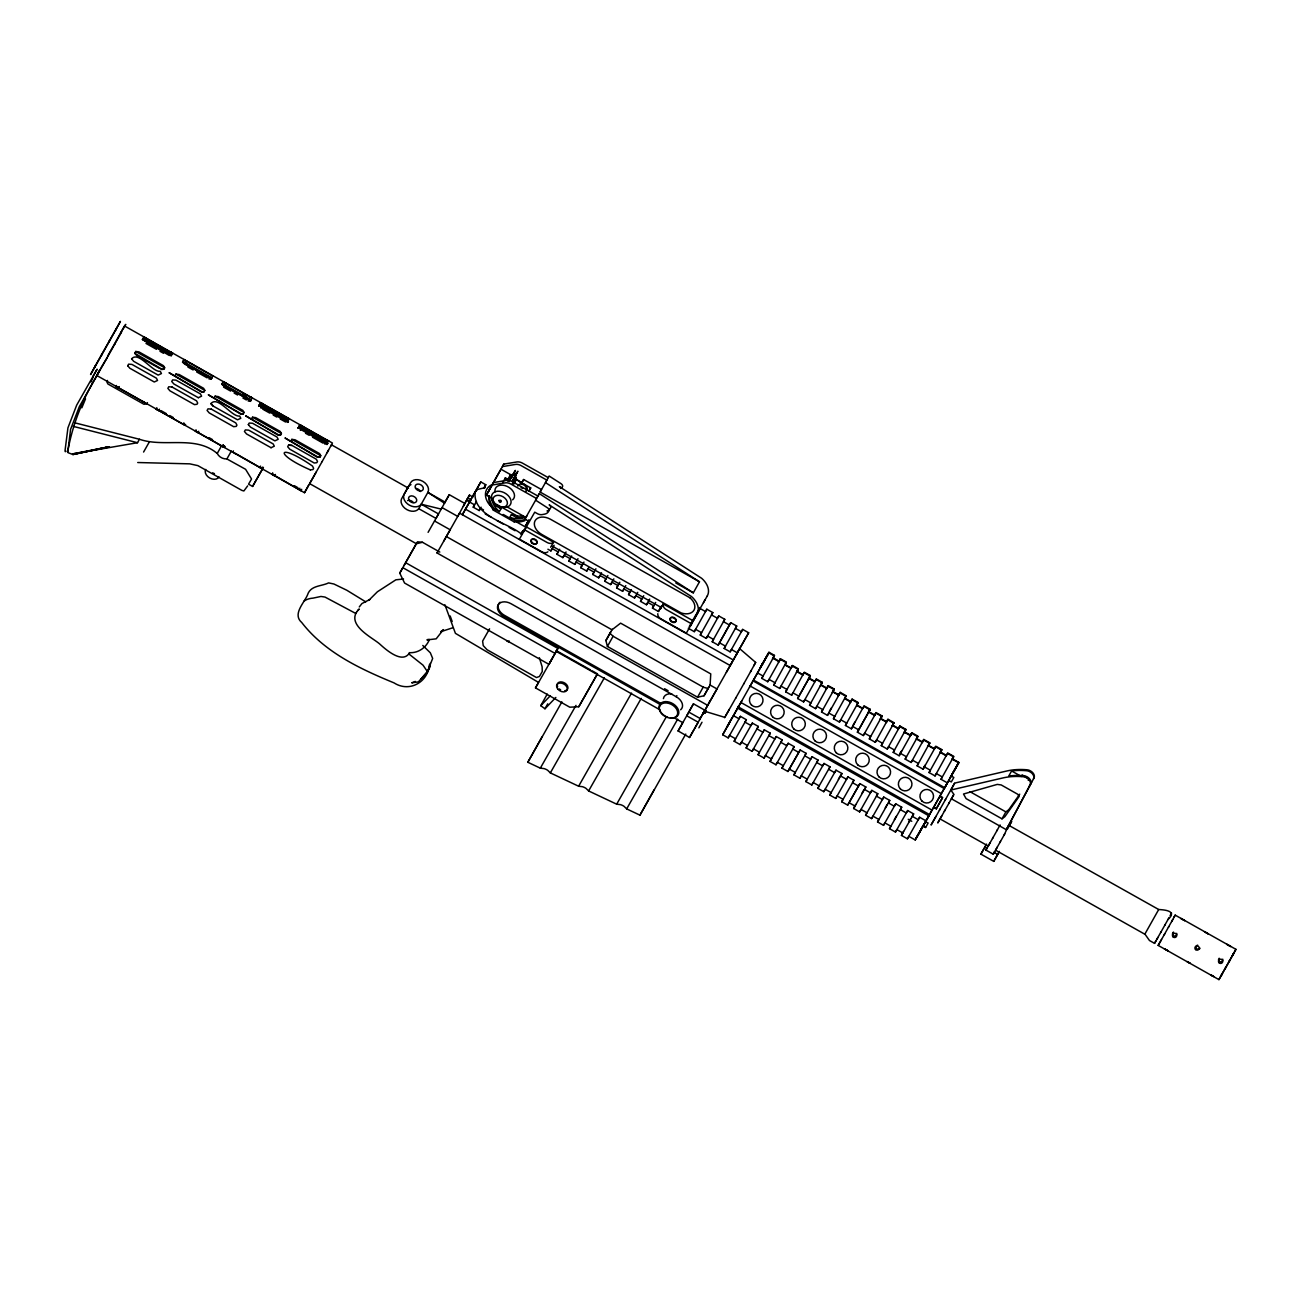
<?xml version="1.0" encoding="UTF-8"?>
<svg xmlns="http://www.w3.org/2000/svg" width="1301" height="1301" viewBox="0 0 1301 1301"><rect width="100%" height="100%" fill="white"/><g stroke="black" fill="none" stroke-linecap="round" stroke-linejoin="round"><path stroke-width="1.5" d="M67.798 452.081L70.579 429.379L79.312 406.676L106.958 358.003L101.136 367.598M67.815 451.138C72.531 424.484 82.76 398.984 96.762 375.745M429.314 664.844C428.029 682.179 409.392 692.783 394.057 682.895C360.019 668.877 324.778 652.338 301.751 622.529C292.221 614.3 303.979 603.16 307.475 595.012C310.451 585.271 321.249 586.491 328.6 582.897L333.902 584.003L346.798 590.247L365.744 601.859M702.003 722.25L698.865 727.828M322.144 461.546L304.515 492.705L96.632 375.404M96.99 375.42L100.21 369.224L96.567 375.615M119.318 386.576L118.586 387.942L115.968 386.446L144.915 402.725L143.094 401.635M146.46 338.39L143.809 336.943L170.821 352.457L169.813 354.246L171.26 355.986L170.285 353.449L145.793 339.659L142.882 338.683L142.427 339.496L169.179 355.417L171.716 355.173M170.886 352.278L172.74 353.238L172.041 354.506M185.588 424.386L185.067 425.329L156.12 409.051L158.738 410.563L159.47 409.181M172.074 387.048L196.549 400.838L197.703 403.082L197.02 404.286L194.434 404.611L169.943 390.82L167.862 388.365L168.772 386.755L172.09 387.015M183.262 360.816L183.961 359.548L212.827 376.07M186.498 361.288L183.961 359.548L186.563 361.109L185.88 362.329M185.149 425.118L183.327 424.061M198.305 397.732L201.59 396.171L200.435 393.927L175.96 380.136L172.643 379.908L171.732 381.486L173.83 383.941L198.321 397.699M210.973 403.586C217.983 395.195 231.757 417.296 239.66 416.044L240.799 418.288L237.53 419.816L213.071 406.01L210.973 403.586L213.071 406.01M211.315 409.132L235.79 422.923L236.945 425.134L236.245 426.386L233.66 426.695L209.201 412.889L207.103 410.433L207.997 408.839L211.315 409.099M222.536 382.868L223.203 381.632L252.052 398.155L250.312 396.87M235.335 453.691L232.798 451.951M233.399 450.894L232.716 452.179M259.924 403.863L260.558 402.676L263.209 404.123L262.477 405.457M235.448 453.399L261.664 468.458L259.924 467.189M271.015 447.739L274.3 446.178L273.161 443.934L248.686 430.143L245.352 429.915L244.458 431.493L246.539 433.949L271.031 447.707M263.16 404.237L289.489 418.987L287.635 418.011L286.952 419.231L288.009 421.719M275.405 474.458L274.674 475.841L272.055 474.328L272.755 473.011M288.562 445.186L291.896 445.414L316.354 459.237L317.509 461.481L316.826 462.684L314.24 463.01L289.765 449.187L287.684 446.747L288.578 445.153L291.896 445.414M299.897 424.825L302.466 426.468L299.88 424.874L299.214 426.045L299.88 424.874L326.909 440.34M310.354 469.889L312.956 469.563L313.639 468.327L312.5 466.083C278.398 442.177 272.169 453.317 310.354 469.889L310.37 469.856M304.515 492.705L308.613 485.208M327.348 443.869L325.901 442.145L326.974 440.161L328.828 441.137M472.897 497.08L469.498 495.079L457.708 516.399L442.08 507.601L428.094 532.353M732.073 662.209L704.914 710.248L693.466 703.808L686.749 715.794L698.198 722.234L689.53 737.488L678.114 730.951L682.765 722.64L673.934 717.68M689.53 737.488L693.791 729.991M716.981 689.026L704.41 711.175L724.722 717.339M731.552 718.835L741.798 700.914M739.586 648.581L755.653 662.42L750.498 671.788M760.516 667.559L763.085 662.843L749.539 687.156M933.565 820.589L931.077 825.013L935.939 816.426M954.479 783.365L945.063 800.261M997.33 847.016L993.265 854.204L985.93 850.09L987.296 847.569L986.857 848.35L984.841 847.211L986.548 844.154M993.265 854.204L994.615 851.7L994.175 852.48L997.688 854.448L999.396 851.391M1009.348 825.631L1158.703 909.513C1164.899 909.854 1177.584 910.96 1168.005 919.482M1144.88 934.037L1149.466 940.509L1154.54 943.355L1157.89 937.436M1158.703 909.513L1144.815 934.216L995.541 850.155M1154.54 943.355L1156.101 940.574M1229.868 960.057L1218.939 979.62L1158.166 945.404L1159.744 942.607M1232.405 955.747L1235.95 949.34L1175.177 915.123L1171.632 921.531M1218.939 979.62L1222.485 973.213M1220.566 976.661L1222.306 973.701M81.833 407.831L85.508 398.87M90.989 382.006L93.363 376.526M409.587 652.663C402.741 664.616 385.665 649.459 380.071 644.32C373.436 638.124 347.481 626.09 356.799 611.665M409.636 652.582L408.953 654.013L423.02 665.169L427.46 671.674L418.402 681.87L411.734 682.846L415.344 681.415M936.281 808.799L942.444 797.838L939.842 796.375L933.663 807.336L936.281 808.799L942.623 797.48L940.021 796.017L948.705 780.47L951.226 775.981L953.828 777.461L951.307 781.934L948.705 780.47M426.777 673.511L430.273 666.34L430.159 663.396M737.813 651.866L748.66 632.774L742.692 629.408L741.375 631.733L735.39 628.367L736.708 626.041L730.739 622.675L718.185 645.101L712.216 641.735L724.771 619.309L718.786 615.958L717.469 618.268L711.501 614.901L712.818 612.592L706.833 609.226L705.516 611.551L699.548 608.185M330.682 446.243L331.446 444.796L408.481 488.168M1030.262 784.519L1006.323 829.713L1033.97 777.998A6.505 4.488 29.2 0 0 1032.848 772.778A6.505 4.488 29.2 0 0 1026.733 769.769A67.782 46.738 29.2 0 0 1006.405 771.086L954.723 783.088L950.852 790.032L953.909 794.407L951.421 798.798M316.208 472.052L309.638 483.63L416.401 543.737L422.483 542.289L439.819 552.063M463.335 506.317L464.88 503.487L449.268 494.689L441.202 509.114L421.248 504.219A9.92 7.188 29.6 0 1 409.392 505.178A9.92 7.188 29.6 0 1 404.009 494.51L410.612 482.687A9.888 7.172 29.6 0 1 422.727 481.289A9.888 7.172 29.6 0 1 427.866 492.396L444.503 503.211L445.105 502.105L427.866 492.396L418.727 508.675A9.92 7.188 29.6 0 1 406.855 509.618A9.92 7.188 29.6 0 1 401.489 498.966L408.091 487.143A9.888 7.172 29.6 0 1 410.986 484.655M703.565 712.363L704.264 711.175M523.49 531.946L523.961 531.052M550.648 547.233L551.12 546.339M660.81 608.104L660.339 608.998L661.77 606.429M690.88 625.049L690.408 625.927L692.571 622.089M466.392 507.585L465.514 509.179L733.374 660.014L734.252 658.42M704.459 710.915L702.816 713.956L703.288 713.159M737.781 707.598L738.724 705.858L737.114 708.72M754.434 678.488L753.572 680.081L944.737 787.723L945.616 786.146M95.445 365.662L90.566 374.525L95.184 366.41M115.545 330.243L120.424 321.38L115.805 329.495M114.195 344.456L124.473 325.949L332.422 443.039L327.088 452.683M142.882 338.683L142.427 339.512L169.813 354.246M209.331 378.022L208.876 378.835L211.071 379.225L211.868 377.794L183.034 361.304L182.579 362.133L184.856 364.247L211.526 378.428M248.572 400.123L248.117 400.919L250.296 401.326L251.109 399.879L222.276 383.388L221.804 384.218L224.081 386.332L250.751 400.513M259.631 404.432L258.72 406.058L259.631 404.432L262.542 405.392L287.033 419.182L288.464 420.922L287.651 422.353L288.464 420.922M298.97 426.582L298.059 428.208L298.97 426.582L301.881 427.557L326.372 441.332L327.803 443.072L326.99 444.503L327.803 443.072M356.734 611.779L359.255 609.031L357.612 610.494M739.407 649.02L726.365 672.373M939.533 819.679L937.761 822.964L941.826 815.776M1007.429 829.079L1011.69 821.403L1009.316 825.566M101.641 448.227L72.563 453.919L137.516 442.714L139.435 439.266C164.609 447.934 195.183 434.745 217.348 453.577A7.627 5.513 29.6 0 0 226.748 458.863L245.596 469.303L251.548 479.012L248.556 484.167L252.589 486.444L263.42 467.368M252.589 486.444L262.151 469.498M359.287 606.933L361.938 603.55L369.484 599.663M405.636 562.699L557.918 648.435L548.924 664.323L404.578 583.043L399.749 573.139L416.613 543.021M707.695 705.37L437.055 552.974L438.095 551.087M483.907 488.103L485.793 484.753L480.801 481.939L462.343 514.708L469.563 502.056M483.517 509.911L480.524 508.219L479.207 510.545L473.239 507.179L476.426 501.503M492.087 498.429L486.346 495.193L500.934 469.206L510.529 474.605L507.227 480.492L504.69 479.077L505.39 477.841L507.91 479.272L507.227 480.492M548.241 477.63L522.53 463.156A7.318 5.041 29.2 0 0 516.806 461.969L503.796 464.115L502.414 466.604L515.424 464.441A7.318 5.041 29.2 0 1 521.148 465.628L546.859 480.118L540.11 492.038L699.483 581.791L693.319 592.833L675.804 582.962M479.207 510.545L481.077 507.195M502.82 482.427L505.39 477.841M507.91 481.159L511.472 474.784C515.18 474.8 516.969 465.774 513.635 473.629M512.122 481.435L517.879 471.222L515.83 474.881M515.342 475.792L516.464 473.743M512.334 483.647L515.895 477.272L514.789 476.654M513.814 484.102L516.481 479.321L515.895 477.272M429.46 639.409C426.484 647.215 418.792 652.874 410.368 652.695M540.11 492.038L541.492 489.566L523.636 479.516L521.75 482.882L530.71 487.924L528.97 491.046L530.71 487.924M516.351 521.864L525.051 526.759L528.304 521.018L524.905 519.099L525.832 517.44L507.585 507.162M693.319 592.833L539.297 493.632L535.638 500.202L547.51 507.845A3.22 2.212 29.2 0 1 549.185 510.399L548.567 511.472A10.05 6.928 29.2 0 1 544.436 514.171L542.208 514.594A6.147 4.228 29.2 0 1 537.28 513.602L534.744 512.171L519.408 539.183L541.85 551.819A5.464 3.952 29.6 0 0 547.884 551.835M525.051 526.759L528.905 519.847M522.904 530.743L521.034 534.093L522.351 531.767M526.645 524.043L528.515 520.693M485.24 487.631L477.678 489.404L475.109 492.054C472.686 516.09 507.569 522.53 521.506 534.077L523.344 530.792M527.133 523.994L529.1 520.465M524.693 529.865L526.352 526.889L553.51 542.192L551.51 545.704L661.201 607.469L663.201 603.957L693.287 620.886L697.108 614.153A19.092 13.156 29.2 0 0 691.498 596.557L549.168 504.869A3.22 2.212 29.2 0 1 550.843 507.423L550.225 508.496A10.05 6.928 29.2 0 1 549.786 509.146M547.916 549.233L550.908 550.908L554.096 545.249M661.64 605.794L658.452 611.47L652.468 608.104L653.785 605.778L647.817 602.412L646.499 604.737L640.515 601.371L641.832 599.045L635.864 595.695L634.546 598.005L628.578 594.638L629.895 592.329L623.911 588.963L622.594 591.288L616.625 587.922L617.942 585.596L611.974 582.23L610.657 584.556L604.672 581.189L605.99 578.864L600.021 575.497L598.704 577.823L592.719 574.457L594.037 572.147L588.068 568.781L586.751 571.09L580.783 567.74L582.1 565.415L576.115 562.048L574.798 564.374L568.83 561.007L570.147 558.682L564.179 555.316L562.861 557.641L556.877 554.275L559.69 549.25M562.861 557.641L566.049 551.966M568.83 561.007L571.643 555.982M574.798 564.374L577.986 558.698M580.783 567.74L583.97 562.065M586.751 571.09L588.621 567.74M592.719 574.457L595.923 568.797M592.231 670.877L597.484 673.837L578.782 706.752L569.757 707.191L535.492 687.887L537.833 683.708M548.924 664.323L552.47 657.997M598.704 577.823L601.501 572.798M604.672 581.189L607.86 575.514M555.852 697.45L544.973 708.769L540.761 705.679L547.217 694.116M610.657 584.556L613.844 578.88M544.973 708.769L547.737 703.808M616.625 587.922L619.813 582.246M622.594 591.288L625.781 585.613M685.773 734.057L639.946 815.158L626.675 808.897L624.073 806.344A9.432 6.798 21 0 0 620.447 804.636L616.674 804.181L588.621 790.943L586.019 788.39A9.432 6.798 21 0 0 582.393 786.682L578.62 786.227L550.339 772.892L547.737 770.338A9.432 6.798 21 0 0 544.094 768.615L540.322 768.159L527.832 762.272L541.948 737.016M628.578 594.638L631.375 589.613M710.379 684.489L704.02 695.775L697.547 697.206L607.404 646.451L605.908 640.531L610.657 632.075M607.404 646.451L613.096 636.27L703.451 687.27L708.102 688.489L708.769 687.318M634.546 598.005L637.734 592.345M578.782 706.752L596.883 674.845M640.515 601.371L643.719 595.695M646.499 604.737L649.687 599.062M652.468 608.104L655.655 602.428M658.452 611.47L661.25 606.445M689.254 626.61L696.181 614.235M696.734 613.21L699.922 607.534M657.802 613.73A5.464 3.952 29.6 0 0 660.973 618.902L686.326 633.18L700.166 608.478L697.531 613.145M703.467 602.639L705.126 599.68M688.31 628.285L694.295 631.652L706.833 609.226M712.216 641.735L713.533 639.425L707.565 636.059L706.248 638.384L700.263 635.018L712.818 612.592M706.248 638.384L718.786 615.958M680.634 709.777A10.603 7.302 29.2 0 0 676.26 696.767L676.878 695.645M718.185 645.101L730.739 622.675M437.055 552.974L459.562 513.147L730.203 665.543L737.423 652.874L731.455 649.508L730.137 651.834L724.169 648.467L736.708 626.041M697.547 697.206L703.239 687.042M704.02 695.775L708.102 688.489M730.137 651.834L742.692 629.408M639.946 815.158L654.045 789.902M703.939 711.663L700.54 717.924M704.914 710.248L699.531 719.795M708.606 703.467L710.33 700.361M735.797 655.525L748.66 632.774M728.186 737.862L729.552 735.407L735.537 738.773L734.171 741.228L740.139 744.595L741.505 742.139L747.49 745.506L746.124 747.945L752.092 751.311L753.458 748.872L759.426 752.238L758.06 754.678L764.045 758.044L765.411 755.605L771.379 758.955L770.013 761.41L775.981 764.777L777.347 762.321L783.332 765.687L781.966 768.143L787.934 771.493L789.3 769.054L795.285 772.42L793.919 774.859L799.887 778.226L801.253 775.786L807.222 779.153L805.856 781.592L811.84 784.958L813.206 782.503L819.175 785.869L817.809 788.325L823.777 791.691L825.143 789.235L831.128 792.602L829.762 795.041L835.73 798.407L837.096 795.968L843.081 799.334L841.714 801.774L847.683 805.14L849.049 802.701L855.017 806.051L853.651 808.506L859.636 811.873L861.002 809.417L866.97 812.783L865.604 815.239L871.572 818.589L872.938 816.15L878.923 819.516L877.557 821.956L883.525 825.322L884.891 822.882L890.876 826.249L889.51 828.688L895.478 832.055L896.844 829.599L902.813 832.965L901.447 835.421L907.431 838.787L908.797 836.332L915.253 839.974L926.084 820.898L919.628 817.272L918.262 819.711L912.277 816.345L913.644 813.906L907.675 810.539L906.309 812.979L900.341 809.612L901.707 807.173L895.722 803.807L894.356 806.262L888.388 802.896L889.754 800.44L883.786 797.074L882.42 799.53L876.435 796.163L877.801 793.724L871.833 790.357L870.467 792.797L864.482 789.431L865.848 786.991L859.88 783.625L858.514 786.064L852.545 782.714L853.911 780.258L847.927 776.892L846.561 779.348L840.592 775.981L841.958 773.526L835.99 770.176L834.624 772.615L828.639 769.249L830.005 766.809L824.037 763.443L822.671 765.882L816.686 762.516L818.053 760.077L812.084 756.71L810.718 759.166L804.75 755.8L806.116 753.344L800.131 749.978L798.765 752.433L792.797 749.067L794.163 746.628L788.195 743.261L786.829 745.701L780.844 742.334L782.21 739.895L776.242 736.529L774.876 738.968L768.891 735.618L770.257 733.162L764.289 729.796L762.923 732.252L756.954 728.885L758.32 726.43L752.336 723.08L750.97 725.519L745.001 722.153L746.367 719.713L740.399 716.347L728.186 737.862L722.705 734.772L731.878 718.022M722.705 734.772L768.842 652.842L774.339 655.932L761.784 678.358L767.753 681.724L769.07 679.398L775.054 682.765L773.737 685.09L779.706 688.457L781.023 686.131L786.991 689.497L785.674 691.823L791.659 695.189L792.976 692.864L798.944 696.23L810.181 676.113L804.197 672.747L802.88 675.073L796.911 671.706M773.737 685.09L786.389 662.095L780.421 658.745L779.055 661.184L773.087 657.818L774.453 655.379L768.956 652.289L761.979 664.746M740.399 716.347L739.033 718.786L733.536 715.696M767.753 681.724L780.307 659.298L786.276 662.664L784.958 664.99L790.943 668.34L792.26 666.031L798.229 669.397L785.674 691.823M779.706 688.457L792.26 666.031M785.023 664.551L791.008 667.917L792.374 665.462L798.342 668.828L796.976 671.283L802.961 674.634M791.659 695.189L804.327 672.194L810.295 675.561L808.929 678L814.898 681.366L816.264 678.927L822.248 682.293L809.58 705.272L815.548 708.638L816.865 706.313L822.85 709.679L821.533 712.005L827.501 715.371L828.818 713.046L834.787 716.412L833.469 718.737L839.454 722.088L840.771 719.778L846.74 723.145L845.422 725.454L851.391 728.82L852.724 726.495L858.693 729.861L869.914 709.761L863.945 706.394L862.628 708.72L856.66 705.353L857.977 703.028L851.992 699.662L850.675 701.987L844.707 698.621L846.024 696.295L840.056 692.945L838.738 695.254L832.754 691.888M809.58 705.272L810.897 702.947L804.929 699.596L803.611 701.906L797.627 698.539L810.181 676.113M803.611 701.906L816.15 679.48L822.134 682.846L820.801 685.172L826.785 688.538L828.103 686.212L834.071 689.579L821.533 712.005M815.548 708.638L828.217 685.643L834.185 689.01L832.819 691.465L838.803 694.832L840.17 692.376L846.138 695.742L833.469 718.737M827.501 715.371L840.056 692.945M862.693 708.281L856.725 704.914L858.091 702.475L852.122 699.109L850.756 701.548L844.772 698.182M839.454 722.088L851.992 699.662M845.422 725.454L857.977 703.028M851.391 728.82L864.059 705.841L870.044 709.191L868.678 711.647L874.646 715.013L876.012 712.558L881.98 715.924L880.614 718.38L886.599 721.746M753.068 680.911L944.233 788.569L947.47 782.926L941.013 779.283L942.331 776.957L936.362 773.591L935.045 775.916L929.06 772.55L930.378 770.241L924.409 766.874L923.092 769.184L917.124 765.834L918.441 763.508L912.456 760.142L911.139 762.467L905.171 759.101L906.488 756.775L900.52 753.409L899.186 755.735L893.218 752.368L894.535 750.043L888.567 746.693L887.249 749.002L881.265 745.636L882.582 743.326L876.614 739.96L875.297 742.286L869.328 738.919L870.645 736.594L864.661 733.227L863.344 735.553L857.375 732.187L869.914 709.761M838.364 779.332L840.235 775.981M863.344 735.553L875.898 713.127L881.867 716.493L869.328 738.919M875.297 742.286L887.965 719.29L893.933 722.657L892.567 725.096L898.552 728.462L899.918 726.023L905.886 729.389L893.218 752.368M881.265 745.636L893.82 723.21L887.851 719.86L886.534 722.169L880.549 718.803L881.867 716.493M861.88 793.431L863.75 790.081M887.249 749.002L899.788 726.576L905.772 729.942L904.455 732.268L910.424 735.634L911.741 733.309L917.709 736.675L905.171 759.101M901.024 751.815L899.658 754.271L901.626 750.791M922.442 741.928L916.473 738.561L917.839 736.106L911.855 732.756L910.489 735.195L904.52 731.829M899.186 755.735L911.741 733.309M885.233 807.921L887.103 804.555M911.139 762.467L923.808 739.472L929.776 742.838L917.124 765.834M894.372 819.663L896.243 816.312M923.564 767.72L924.93 765.281M923.092 769.184L935.647 746.758L941.615 750.124L929.06 772.55M928.41 745.294L934.394 748.644L935.761 746.205L941.729 749.571L940.363 752.011L946.347 755.377M908.748 822.021L910.619 818.671M935.045 775.916L947.713 752.937L953.682 756.304L952.316 758.743L958.772 762.386L951.73 774.941M941.013 779.283L953.568 756.857L947.583 753.49L946.266 755.816L940.298 752.45L941.615 750.124M923.434 825.013L915.953 838.429L921.498 828.607M915.253 839.974L920.962 829.827M922.881 826.168L919.856 831.729L958.707 762.809L952.251 759.182L953.568 756.857M926.084 820.898L929.581 814.605L738.399 706.963M1033.449 778.925A6.505 4.488 29.2 0 0 1032.327 773.688A6.505 4.488 29.2 0 0 1026.229 770.696A67.782 46.738 29.2 0 0 1013.17 770.761L1011.609 770.973L1008.795 776.014L1010.357 775.819A67.782 46.738 29.2 0 1 1023.415 775.738A6.505 4.488 29.2 0 1 1029.514 778.73A6.505 4.488 29.2 0 1 1030.636 783.966M1021.334 776.469L1022.196 774.924L1029.107 778.827L1028.245 780.372M997.688 854.448L993.753 861.376L980.905 854.139L984.32 848.024M1001.998 818.833L1004.86 816.686L1019.138 796.44L1017.854 794.326L1001.201 784.942L997.249 784.405L963.504 794.017L966.09 798.619L1001.998 818.833L1005.884 811.889L1008.747 809.742L1019.724 794.163M1028.766 787.251L1031.579 782.21M993.753 861.376L999.135 851.797M94.729 366.898L101.82 354.279M109.17 341.626L116.261 329.007M114.488 344.635L121.578 332.015M159.6 368.427L136.881 355.628L134.719 353.287L135.743 351.481L138.963 351.904L163.454 365.679L164.674 367.776L163.845 369.256L161.357 369.403L163.845 369.256M174.871 375.908L175.895 374.103L179.131 374.509L203.607 388.3L204.826 390.398L203.997 391.861L201.509 392.024C156.754 365.174 159.665 367.467 201.736 391.617L203.997 391.861M214.112 397.992L215.12 396.187L218.357 396.61L242.832 410.384L244.068 412.482L243.238 413.962L240.734 414.108C195.979 387.275 198.907 389.552 240.978 413.702L243.238 413.962M251.467 419.036L252.492 417.231L255.712 417.637L280.203 431.428L281.423 433.526L280.593 434.989L278.105 435.152C233.351 408.303 236.262 410.596 278.333 434.745L280.593 434.989M290.806 441.185L291.831 439.38L295.051 439.787L319.542 453.577L320.762 455.675L319.932 457.155L317.444 457.301C272.69 430.452 275.601 432.745 317.672 456.895L319.932 457.155M322.095 461.611L328.519 450.162M706.28 710.639L704.784 713.338L706.101 710.996M743.717 683.887L751.23 670.503M948.705 803.595L953.568 794.96M996.875 830.721L1000.111 824.948M1004.193 834.852L1008.454 825.859M1164.769 925.255L1169.127 917.514M1168.396 927.304L1172.754 919.563M1221.363 975.197L1225.721 967.44M1229.169 961.52L1233.527 953.779M101.576 354.685L109.626 340.39M101.364 355.515L109.414 341.22M107.528 356.295L113.382 345.887M106.682 358.507L114.732 344.212M115.968 386.446L116.488 385.486M143.11 338.211L143.809 336.943M170.203 353.498L170.935 352.181L172.675 353.417M156.819 407.733L156.12 409.051L158.787 410.449L156.185 408.872M183.945 422.971L183.262 424.24L183.734 423.427M212.193 377.111L212.909 375.859M196.044 429.818L195.345 431.135L197.963 432.648L198.695 431.265M225.106 384.413L225.837 383.096L223.187 381.681L225.724 383.372M223.17 445.056L222.552 446.145L224.292 447.43L224.829 446.471L223.008 445.414M223.138 445.153L222.455 446.422L224.309 447.398L195.426 430.956L198.012 432.55M251.435 399.196L252.134 397.943L250.28 396.968L252.069 398.122M259.81 467.466L260.542 466.1M261.729 468.279L262.347 467.189M261.664 468.458L262.184 467.514M272.055 474.328L272.576 473.369M301.816 427.606L302.548 426.289M299.149 489.615L299.88 488.249M301.702 489.306L301.003 490.607L274.787 475.548M512.464 475.646L509.179 481.533M512.22 476.15L514.448 472.149L511.309 477.727L512.415 475.792M514.432 477.386L516.221 474.182M514.676 476.882L512.838 480.215M735.683 698.165L743.977 683.448M727.503 725.974L730.316 720.949M761.898 665.136L768.842 652.842M923.222 825.696L925.613 827.485L922.994 826.021L933.776 807.092L936.395 808.555M925.613 827.485L928.133 823.013L925.401 821.825M939.436 810.279L945.681 799.204M944.347 811.352L949.275 802.636M992.533 838.478L997.444 829.745M999.851 842.609L1004.762 833.876M1160.622 932.638L1165.159 924.588M1164.249 934.687L1168.786 926.637M1225.022 968.903L1229.559 960.854M515.505 475.418L513.472 479.061L514.253 477.711M726.901 727.259L729.78 722.169M109.349 340.911L116.521 328.194M94.469 367.711L101.641 355.01M183.034 361.304L182.579 362.101L211.412 378.591M211.071 379.225L211.868 377.794M222.276 383.388L221.821 384.202L250.654 400.692M224.081 386.332L223.626 387.145L230.619 391.081M250.296 401.326L251.109 399.879M260.997 408.172L261.452 407.376L259.175 405.261M259.175 405.229L262.086 406.205L262.542 405.392M288.106 421.557L285.472 421.963L280.235 419.003M300.336 430.338L300.791 429.525L298.514 427.411M298.514 427.379L301.425 428.354L301.881 427.557M324.811 444.113L327.445 443.706M444.747 502.576L449.268 494.689M694.441 728.836L700.263 718.559L688.814 712.119M735.976 697.629L724.576 717.729M934.085 819.728L940.151 808.994M940.135 818.801L944.998 810.165M988.321 845.926L993.183 837.291M995.639 850.041L1000.502 841.422M1156.735 939.517L1161.061 931.825M1160.362 941.566L1164.704 933.874M1229.412 960.87L1233.755 953.194M107.495 380.445L106.78 381.713L107.869 383.958L143.891 404.237L146.671 403.993L147.452 402.611M143.582 452.049L149.241 442.08M217.283 453.366L221.658 445.641M226.959 458.814L231.35 451.089M399.749 573.139L402.855 567.691L555.12 653.444M403.961 565.659L416.954 542.793M464.815 503.357L469.498 495.079M443.706 541.151L450.179 529.783L434.55 520.985M469.791 501.357L480.801 481.939M473.239 507.179L474.556 504.853L466.587 500.332M484.46 487.078L485.793 484.753M487.729 492.721L503.796 464.115M486.346 495.193L492.12 485.029L505.13 482.866A7.318 5.041 29.2 0 1 510.854 484.053L536.565 498.527L524.905 519.099M509.829 475.841L510.529 474.605M511.472 474.784L509.049 480.703M524.823 520.628A23.776 17.222 29.6 0 1 519.782 521.88L514.139 521.847L493.355 510.138L494.169 508.707L499.356 511.635L500.983 508.756L498.657 506.349M500.983 508.756L495.795 505.845L496.608 504.414L517.391 516.107L523.392 516.058M523.636 479.516L521.864 482.622L514.985 478.735M525.637 519.197A23.792 17.222 29.6 0 1 514.952 520.416L509.764 517.489L511.391 514.627L514.643 515.359M514.139 521.847L514.952 520.416M511.391 514.627L516.578 517.554L517.391 516.107M537.508 496.787L539.297 493.632M521.506 534.077L524.092 529.523L547.136 542.501A5.464 3.952 29.6 0 0 553.51 542.192M489.583 628.806L482.622 641.084L483.224 645.589L487.013 649.703L536.467 677.545L539.427 676.487L542.257 671.511L542.127 666.811L539.346 657.721M550.908 550.908L552.226 548.599L558.194 551.949L556.877 554.275M535.492 687.887L557.918 648.435M527.832 762.272L561.902 701.889M605.908 640.531L612.267 629.245M540.322 768.159L576.001 705.37M550.339 772.892L604.331 677.837M578.62 786.227L631.522 693.108M588.621 790.943L641.214 698.393M699.84 608.982L707.289 595.923M694.295 631.652L695.612 629.326L701.581 632.693L700.263 635.018M616.674 804.181L666.193 717.014M724.771 619.309L723.437 621.634L729.422 625M626.675 808.897L677.675 719.144M724.169 648.467L725.486 646.158L719.502 642.792M678.081 731.048L693.466 703.808M760.093 667.885L768.956 652.289M772.485 658.843L774.453 655.379M761.784 678.358L763.102 676.048L757.621 672.959M778.453 662.209L780.421 658.745M780.307 659.298L778.99 661.624L773.005 658.257M734.171 741.228L746.367 719.713M740.139 744.595L752.336 723.08M746.124 747.945L758.32 726.43M796.375 672.292L798.342 668.828M752.092 751.311L764.289 729.796M758.06 754.678L770.257 733.162M808.328 679.024L810.295 675.561M764.045 758.044L776.242 736.529M797.627 698.539L798.944 696.23M816.15 679.48L814.833 681.805L808.864 678.439M770.761 759.735L772.078 757.41M770.013 761.41L782.21 739.895M820.28 685.757L822.248 682.293M775.981 764.777L788.195 743.261M826.249 689.123L828.217 685.643M781.966 768.143L794.163 746.628M832.217 692.49L834.185 689.01M789.3 769.054L800.131 749.978M787.934 771.493L798.765 752.433M829.339 711.452L831.306 707.988M838.202 695.84L840.17 692.376M793.919 774.859L806.116 753.344M799.887 778.226L812.084 756.71M850.138 702.573L852.122 699.109M805.856 781.592L818.053 760.077M811.84 784.958L824.037 763.443M852.854 725.616L854.822 722.153M817.809 788.325L830.005 766.809M868.076 712.672L870.044 709.191M823.777 791.691L835.99 770.176M857.375 732.187L858.693 729.861M875.898 713.127L874.581 715.436L868.596 712.086M829.762 795.041L841.958 773.526M880.013 719.388L881.98 715.924M835.73 798.407L847.927 776.892M885.997 722.754L887.965 719.29M841.714 801.774L853.911 780.258M891.966 726.121L893.933 722.657M849.049 802.701L859.88 783.625M847.683 805.14L858.514 786.064M897.934 729.487L899.918 726.023M854.399 806.831L855.716 804.506M899.788 726.576L898.471 728.902L892.502 725.535M853.651 808.506L865.848 786.991M903.919 732.853L905.886 729.389M859.636 811.873L871.833 790.357M909.887 736.22L911.855 732.756M865.604 815.239L877.801 793.724M917.709 736.675L916.392 738.984L922.376 742.351L923.694 740.041L929.662 743.408L928.345 745.717L934.329 749.083L935.647 746.758M871.572 818.589L883.786 797.074M921.84 742.936L923.808 739.472M877.557 821.956L889.754 800.44M927.808 746.302L929.776 742.838M883.525 825.322L895.722 803.807M889.51 828.688L901.707 807.173M939.761 753.035L941.729 749.571M895.478 832.055L907.675 810.539M902.195 833.746L903.512 831.42M901.447 835.421L913.644 813.906M907.431 838.787L919.628 817.272M949.909 777.982L958.772 762.386M951.698 775.217L958.707 762.809M980.905 854.139L986.288 844.56M93.217 376.022L97.12 369.208L76.661 405.18L67.928 427.883L65.115 449.967A10.782 1.577 -68.9 0 0 66.058 451.236M123.79 327.787L125.742 324.372L120.57 333.072M134.719 353.287L161.584 368.996M135.743 351.481L164.674 367.776M175.895 374.103L204.826 390.398M215.12 396.187L244.068 412.482M252.492 417.231L281.423 433.526M291.831 439.38L320.762 455.675M753.637 665.933L755.653 662.42M725.584 715.924L729.341 709.354M985.93 850.09L990.012 842.902M1170.087 915.644L1171.551 913.091M1173.713 917.693L1175.177 915.123M1158.166 945.404L1161.533 939.485M1232.584 955.276L1235.95 949.34M416.401 543.737L417.507 541.801L422.483 542.289M736.968 709.517L737.732 708.183L928.914 815.841L928.15 817.158M509.065 640.889L508.48 641.865L506.74 640.889M443.413 629.603L436.193 638.824L426.923 639.929L428.322 639.279M247.645 485.891L243.872 490.965L241.905 490.412L197.882 465.628L189.8 463.855L137.727 462.522M420.76 679.285L427.46 671.674L432.664 658.42L430.338 652.809L422.792 645.475M540.761 705.679L550.388 695.693M442.99 630.156L440.681 631.749L453.187 627.635M369.777 599.533L368.703 600.428L377.404 591.776L395.878 579.807L403.538 579.01M950.852 790.032L1002.518 778.031A67.782 46.738 29.2 0 1 1022.862 776.713A6.505 4.488 29.2 0 1 1028.961 779.722A6.505 4.488 29.2 0 1 1030.083 784.942M514.415 473.613L514.139 475.515M107.934 446.959L73.051 454.569L67.945 452.65M107.772 446.926L72.71 454.488L109.447 446.975M105.511 447.479L109.382 446.715M521.034 487.615L522.709 488.444M493.518 482.541L506.528 480.378A7.318 5.041 29.2 0 1 512.236 481.581L537.947 496.055M613.096 636.27L609.99 633.245M509.764 517.489L514.643 518.595A21.499 15.563 29.6 0 0 526.889 516.123M75.247 422.939L139.435 439.266M73.311 426.386L137.516 442.714M514.48 475.743L516.351 475.581L515.863 474.117M143.126 401.554L144.915 402.725M222.959 445.511L224.813 446.503M299.214 489.436L301.003 490.607L299.263 489.339M115.984 386.397L118.619 387.844L116.033 386.251M274.706 475.743L272.137 474.101L274.739 475.646M183.896 359.726L186.531 361.19M223.121 381.811L225.772 383.275M1212.19 975.62C1206.58 972.611 1217.769 978.742 1212.142 975.717M516.481 479.321L521.685 483.419A5.48 3.968 29.6 0 1 526.694 486.867A5.48 3.968 29.6 0 1 526.027 491.371M1011.609 770.973L1019.935 775.656M820.882 684.733L826.851 688.099M503.227 514.464L511.439 519.083M471.336 499.909L467.921 497.974L467.01 499.795L470.555 501.779M691.612 623.862L666.258 609.584A5.464 3.952 29.6 0 1 663.201 603.957M485.192 513.911L491.16 517.278M497.128 520.644L503.113 523.994M509.081 527.36L515.066 530.727M969.977 791.675L1005.884 811.889M242.636 394.236L246.149 396.203M262.086 406.205L286.562 419.995M301.425 428.354L325.901 442.145M261.452 407.376L285.927 421.15M300.791 429.525L325.266 443.299M145.988 343.431L156.478 349.335M159.99 351.303L163.487 353.27M187.897 367.028L193.15 369.972M196.646 371.94L207.135 377.843M234.115 393.048L237.628 395.016M242.864 397.976L246.361 399.944M262.737 409.164L269.73 413.1M273.226 415.068L276.739 417.036M305.572 433.282L309.085 435.25M312.582 437.217L323.071 443.137M951.421 798.798L1006.405 829.745M750.205 686.034L941.387 793.675M421.248 504.219L438.502 513.928L435.965 518.383L418.727 508.675M446.373 536.565L612.007 629.814L620.61 623.146L710.753 673.902L710.118 685.074L717.03 688.961M740.936 702.491L932.101 810.149M940.038 818.914L988.207 846.04M908.228 819.288L911.757 821.289M664.567 688.717L668.096 690.701M676.26 696.767L510.984 603.697A10.603 7.302 29.2 0 0 498.137 604.851A10.603 7.302 29.2 0 0 503.763 616.398L660.241 704.524M160.999 410.628L166.252 413.588M169.748 415.556L173.244 417.523M208.973 437.64L212.47 439.608M294.416 485.745L297.913 487.712M660.875 703.402L504.381 615.292A10.603 7.302 29.2 0 1 500.007 602.265M556.568 650.793L590.475 669.885M555.722 651.102L659.818 709.728M1188.61 962.35C1194.107 965.586 1183.243 959.292 1188.577 962.447M259.842 467.368L261.664 468.425M327.023 440.063L328.763 441.315M287.684 417.914L289.424 419.166M538.549 682.423L455.415 633.343L444.909 604.786M699.483 581.791L545.477 482.59L549.136 476.02L561.007 483.663A3.22 2.212 29.2 0 1 562.683 486.216L562.081 487.29A10.05 6.928 29.2 0 1 561.365 488.233M495.307 509.829L489.241 504.463A19.125 13.856 29.6 0 1 492.363 484.509M355.791 613.47L324.99 597.061L320.957 596.46L313.086 598.118A24.589 16.962 29.2 0 0 304.011 601.127M499.356 511.635L495.86 508.024A21.499 15.563 29.6 0 1 491.762 499.161M490.379 505.325L493.355 510.138M450.162 615.975L452.195 621.52M1176.706 933.337A2.13 2.13 0 0 1 1174.673 936.053A2.13 2.13 0 0 1 1172.591 933.386M1172.786 932.866A2.13 2.13 0 0 1 1173.567 932.085M1200.075 948.234A2.13 2.13 0 0 1 1196.546 948.51A2.13 2.13 0 0 1 1197.652 945.128M1222.745 959.179A2.13 2.13 0 0 1 1220.159 961.813A2.13 2.13 0 0 1 1219.167 958.252M495.03 491.924A10.473 7.221 29.2 0 1 507.065 486.346A10.473 7.221 29.2 0 1 512.61 499.828M525.669 516.887A23.792 17.222 29.6 0 1 516.578 517.538M560.91 488.509A3.22 2.212 29.2 0 0 559.349 486.639L701.678 578.311A19.092 13.156 29.2 0 1 707.289 595.923M517.847 486.119A4.602 3.334 29.6 0 1 520.644 484.053L521.75 484.118A4.602 3.334 29.6 0 1 526.011 490.152M494.152 508.707A23.792 17.222 29.6 0 1 489.42 495.681M549.526 509.455A10.05 6.928 29.2 0 1 548.209 510.447M547.835 510.642A10.05 6.928 29.2 0 1 547.005 510.968M490.526 505.406A23.776 17.222 29.6 0 1 488.916 495.632M495.795 505.845A23.792 17.222 29.6 0 1 492.819 501.031M219.023 476.914A7.627 5.513 29.6 0 1 209.689 478.004A7.627 5.513 29.6 0 1 205.737 469.433M214.437 473.613A7.627 5.513 29.6 0 1 212.632 472.816M670.389 717.924A10.603 7.302 29.2 0 0 676.65 706.915A10.603 7.302 29.2 0 0 659.672 704.622L659.054 706.443A10.603 7.302 29.2 0 0 667.803 717.306M663.412 698.621A10.603 7.302 29.2 0 1 671.788 693.905M416.141 488.525A4.375 3.171 29.6 0 1 420.499 491.55M407.587 500.576A4.375 3.171 29.6 0 1 413.344 502.495M557.641 686.782A5.741 3.952 29.2 0 1 560.406 681.919A5.741 3.952 29.2 0 1 567.48 685.903A5.741 3.952 29.2 0 1 564.715 690.766M560.601 689.79A5.741 3.952 29.2 0 1 559.365 688.945M498.885 500.495C499.991 505.439 503.698 498.868 498.885 500.495M659.916 705.711L659.331 707.419A9.855 6.798 29.2 0 0 671.446 718.185A9.855 6.798 29.2 0 0 675.17 707.24A9.855 6.798 29.2 0 0 659.916 705.711M127.726 365.727L129.791 368.216L154.266 381.99L157.551 380.461L156.413 378.184L131.938 364.41L128.604 364.166L127.709 365.76M131.596 358.848L133.678 361.336L158.153 375.111L161.438 373.55L160.283 371.305C152.38 372.558 138.589 350.489 131.58 358.881M248.345 424.581L250.426 427.07L274.901 440.86L278.186 439.299L277.032 437.055L252.557 423.264L249.223 423.036L248.328 424.614M260.558 402.676L263.127 404.318L260.542 402.708M1181.015 918.522L1184.658 920.588L1181.015 918.522M1204.58 931.792L1208.239 933.858L1204.58 931.792M1227.022 944.428L1230.681 946.494L1227.022 944.428M1164.362 948.738L1168.022 950.803L1164.362 948.738M689.937 597.777L550.551 519.294A12.701 8.765 29.2 0 0 535.134 520.66A12.701 8.765 29.2 0 0 541.899 534.516L681.285 612.982A13.189 9.091 29.2 0 0 694.018 610.12A13.189 9.091 29.2 0 0 689.937 597.761M814.946 740.822A6.798 6.798 0 0 0 826.281 737.651A6.798 6.798 0 0 0 817.874 729.422A6.798 6.798 0 0 0 814.946 740.822M921.986 801.091A6.798 6.798 0 0 0 933.321 797.92A6.798 6.798 0 0 0 924.913 789.691A6.798 6.798 0 0 0 921.986 801.091M857.701 764.809A6.798 6.798 0 0 0 869.035 761.654A6.798 6.798 0 0 0 860.628 753.425A6.798 6.798 0 0 0 857.701 764.809M900.406 788.943A6.798 6.798 0 0 0 911.741 785.788A6.798 6.798 0 0 0 903.333 777.543A6.798 6.798 0 0 0 900.406 788.943M772.631 716.916A6.798 6.798 0 0 0 783.966 713.745A6.798 6.798 0 0 0 775.559 705.516A6.798 6.798 0 0 0 772.631 716.916M793.773 728.902A6.798 6.798 0 0 0 805.108 725.73A6.798 6.798 0 0 0 796.7 717.501A6.798 6.798 0 0 0 793.773 728.902M879.037 776.908A6.798 6.798 0 0 0 890.372 773.753A6.798 6.798 0 0 0 881.964 765.525A6.798 6.798 0 0 0 879.037 776.908M751.474 704.996A6.798 6.798 0 0 0 762.809 701.841A6.798 6.798 0 0 0 754.401 693.612A6.798 6.798 0 0 0 751.474 704.996M836.315 752.856A6.798 6.798 0 0 0 847.65 749.685A6.798 6.798 0 0 0 839.243 741.456A6.798 6.798 0 0 0 836.315 752.856M1219.135 962.821A2.13 2.13 0 0 0 1222.696 961.829A2.13 2.13 0 0 0 1220.045 959.244A2.13 2.13 0 0 0 1219.135 962.821M1195.554 949.551A2.13 2.13 0 0 0 1199.115 948.559A2.13 2.13 0 0 0 1196.481 945.973A2.13 2.13 0 0 0 1195.554 949.551M1173.112 936.915A2.13 2.13 0 0 0 1176.673 935.907A2.13 2.13 0 0 0 1174.039 933.321A2.13 2.13 0 0 0 1173.112 936.915M670.568 620.951A3.252 2.244 29.2 0 0 675.756 621.667A3.252 2.244 29.2 0 0 672.471 617.585A3.252 2.244 29.2 0 0 670.568 620.951M493.664 502.202A10.473 7.221 29.2 0 0 510.447 504.463A10.473 7.221 29.2 0 0 499.844 491.323A10.473 7.221 29.2 0 0 493.664 502.202M494.624 503.357A7.676 5.302 29.2 0 0 506.935 505.016A7.676 5.302 29.2 0 0 499.161 495.388A7.676 5.302 29.2 0 0 494.624 503.357M670.812 620.512A3.252 2.244 29.2 0 0 676.016 621.211A3.252 2.244 29.2 0 0 672.731 617.146A3.252 2.244 29.2 0 0 670.812 620.512M531.784 542.241A3.252 2.244 29.2 0 0 536.988 542.94A3.252 2.244 29.2 0 0 533.703 538.858A3.252 2.244 29.2 0 0 531.784 542.241M531.54 542.68A3.252 2.244 29.2 0 0 536.744 543.379A3.252 2.244 29.2 0 0 533.459 539.313A3.252 2.244 29.2 0 0 531.54 542.68M415.458 487.989A4.375 3.171 29.6 0 0 422.516 490.331A4.375 3.171 29.6 0 0 419.735 484.314A4.375 3.171 29.6 0 0 415.458 487.989M408.856 499.812A4.375 3.171 29.6 0 0 415.913 502.153A4.375 3.171 29.6 0 0 413.133 496.136A4.375 3.171 29.6 0 0 408.856 499.812M557.739 689.026A5.741 3.952 29.2 0 0 566.943 690.262A5.741 3.952 29.2 0 0 561.138 683.058A5.741 3.952 29.2 0 0 557.739 689.026"/></g></svg>
